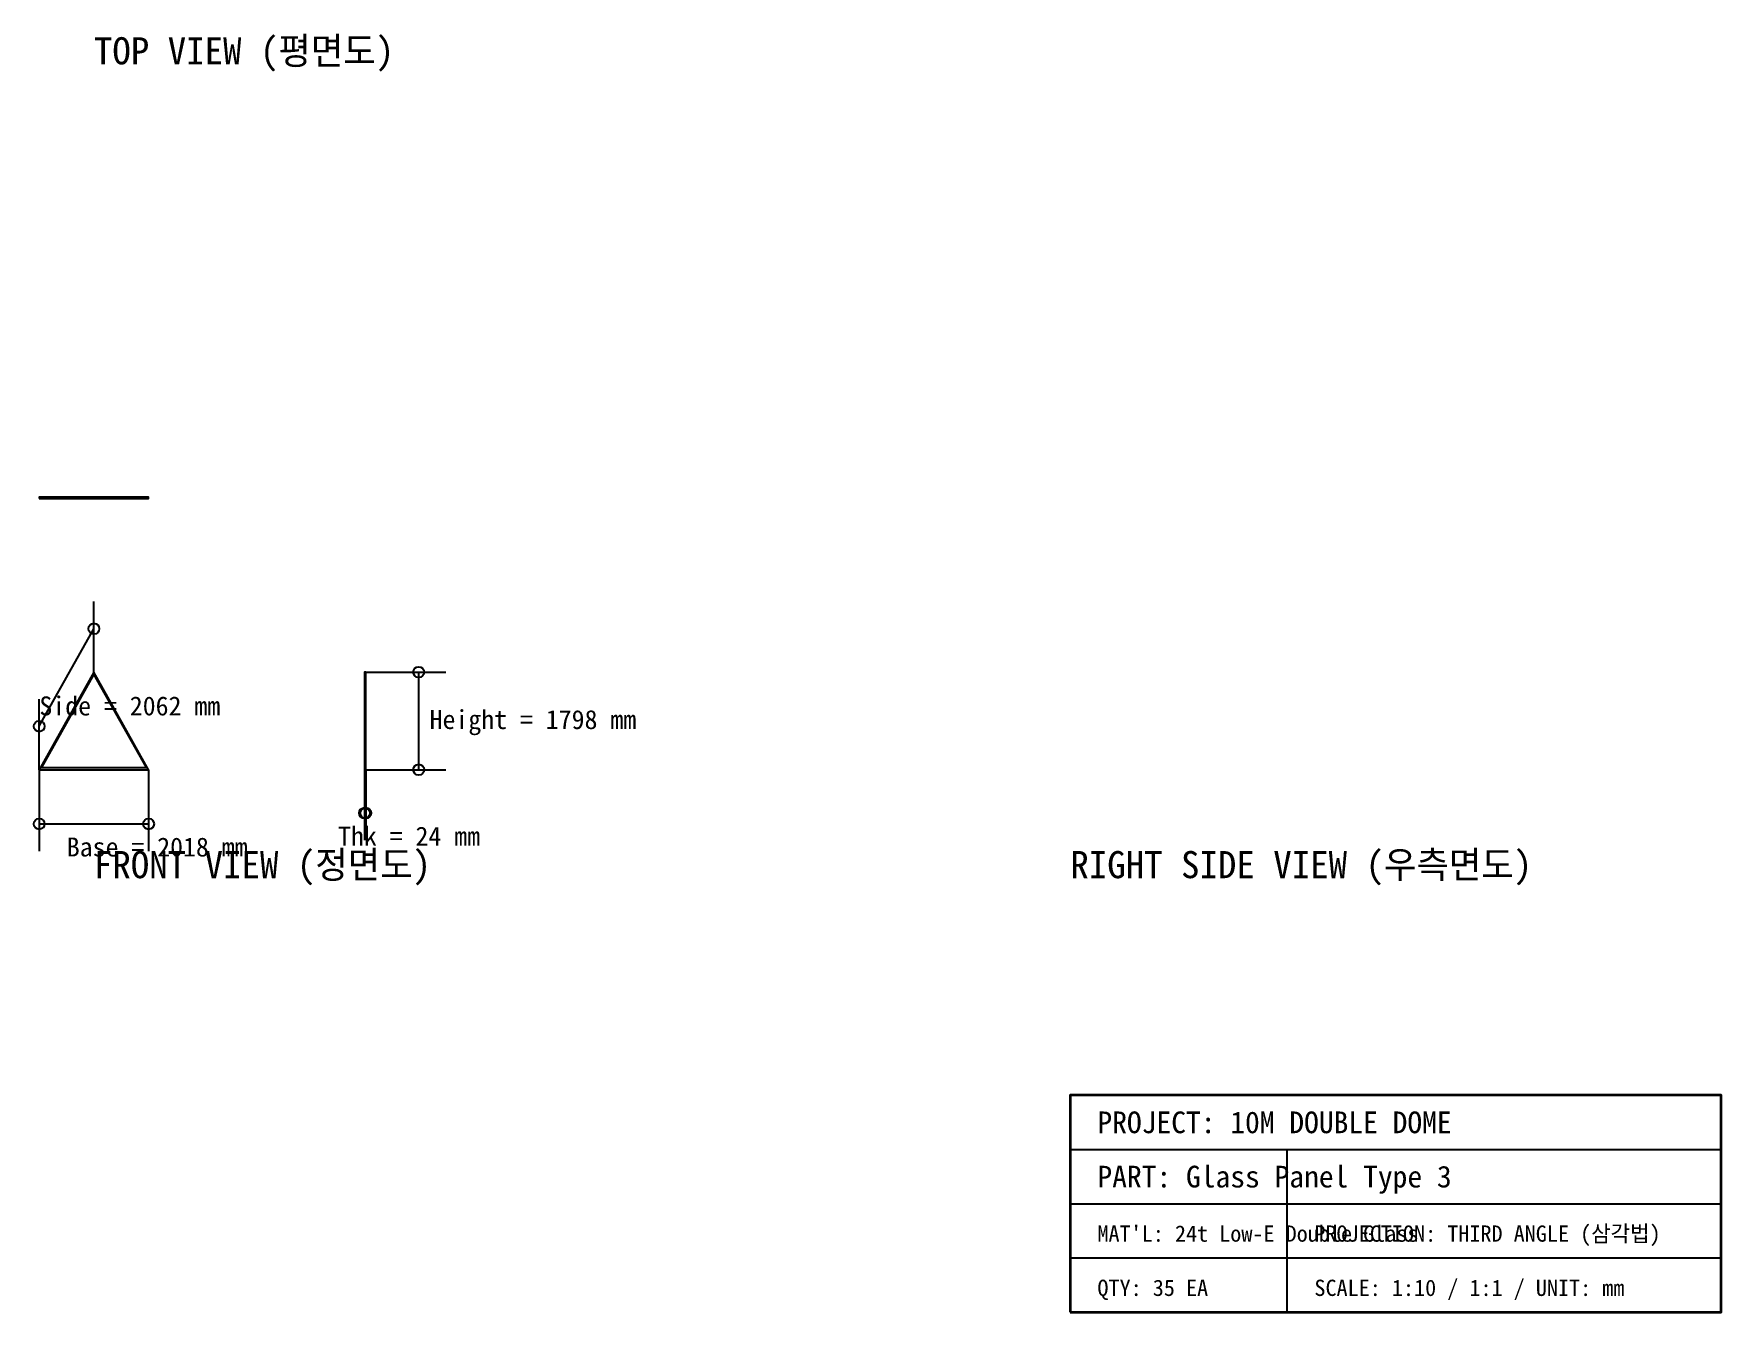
# Model space of a CAD drawing. Header units: metres. Extents: x -111 to 3000, y -1000 to 1356.
import ezdxf

# ---------------------------------------------------------------- set-up
doc = ezdxf.new("R2010")
doc.units = ezdxf.units.M

msp = doc.modelspace()

# ---------------------------------------------------------------- linework, layer by layer
at = {"color": 8}
for p, q in [((-100.9, 501.8), (100.9, 501.8)), ((-100.9, 500.6), (100.9, 500.6))]:
    msp.add_line(p, q, dxfattribs=at)
at = {"color": 9}
for p, q in [((0, 179.8), (0, 309.8)), ((498.8, 179.8), (648.8, 179.8)), ((-100.9, 0), (-100.9, 130)), ((-100.9, 0), (-100.9, -150)), ((100.9, 0), (100.9, -150)), ((498.8, 0), (648.8, 0)), ((498.8, 0), (498.8, -130)), ((501.2, 0), (501.2, -130))]:
    msp.add_line(p, q, dxfattribs=at)
at = {"color": 1}
for p, q in [((-100.9, 80), (0, 259.8)), ((598.8, 0), (598.8, 179.8)), ((498.8, -80), (501.2, -80)), ((-100.9, -100), (100.9, -100))]:
    msp.add_line(p, q, dxfattribs=at)
at = {"color": 7}
for p, q in [((1800, -700), (3000, -700)), ((2200, -1000), (2200, -700)), ((1800, -800), (3000, -800)), ((1800, -900), (3000, -900))]:
    msp.add_line(p, q, dxfattribs=at)
at = {"color": 3}
for points in [[(-100.9, 500), (100.9, 500), (100.9, 502.4), (-100.9, 502.4), (-100.9, 500)], [(-100.9, 0), (100.9, 0), (0, 179.8), (-100.9, 0)], [(498.8, 0), (501.2, 0), (501.2, 179.8), (498.8, 179.8), (498.8, 0)]]:
    msp.add_lwpolyline(points, dxfattribs=at)
at = {"color": 8}
msp.add_lwpolyline([(-96.9, 4), (96.9, 4), (0, 175.8), (-96.9, 4)], dxfattribs=at)
at = {"color": 7, "lineweight": 35}
msp.add_lwpolyline([(1800, -1000), (3000, -1000), (3000, -600), (1800, -600), (1800, -1000)], dxfattribs=at)
at = {"color": 1}
for centre in [(0, 259.8), (598.8, 179.8), (-100.9, 80), (598.8, 0), (-100.9, -100), (100.9, -100), (498.8, -80), (501.2, -80)]:
    msp.add_circle(centre, 10, dxfattribs=at)

# ---------------------------------------------------------------- texts
at = {"color": 4}
for s, p in [('TOP VIEW (평면도)', (0, 1300)), ('FRONT VIEW (정면도)', (0, -200)), ('RIGHT SIDE VIEW (우측면도)', (1800, -200))]:
    msp.add_text(s, height=50, dxfattribs=at).set_placement(p)
at = {"color": 2}
for s, p in [('Side = 2062 mm', (-100.5, 100)), ('Height = 1798 mm', (618.8, 74.9)), ('Thk = 24 mm', (450, -140)), ('Base = 2018 mm', (-50, -160))]:
    msp.add_text(s, height=35, dxfattribs=at).set_placement(p)
at = {"color": 7}
for s, height, p in [('PROJECT: 10M DOUBLE DOME', 40, (1850, -670)), ("MAT'L: 24t Low-E Double Glass", 30, (1850, -870)), ('PROJECTION: THIRD ANGLE (삼각법)', 30, (2250, -870)), ('QTY: 35 EA', 30, (1850, -970)), ('SCALE: 1:10 / 1:1 / UNIT: mm', 30, (2250, -970))]:
    msp.add_text(s, height=height, dxfattribs=at).set_placement(p)
at = {"color": 3}
msp.add_text('PART: Glass Panel Type 3', height=40, dxfattribs=at).set_placement((1850, -770))

doc.saveas('drawing.dxf')
